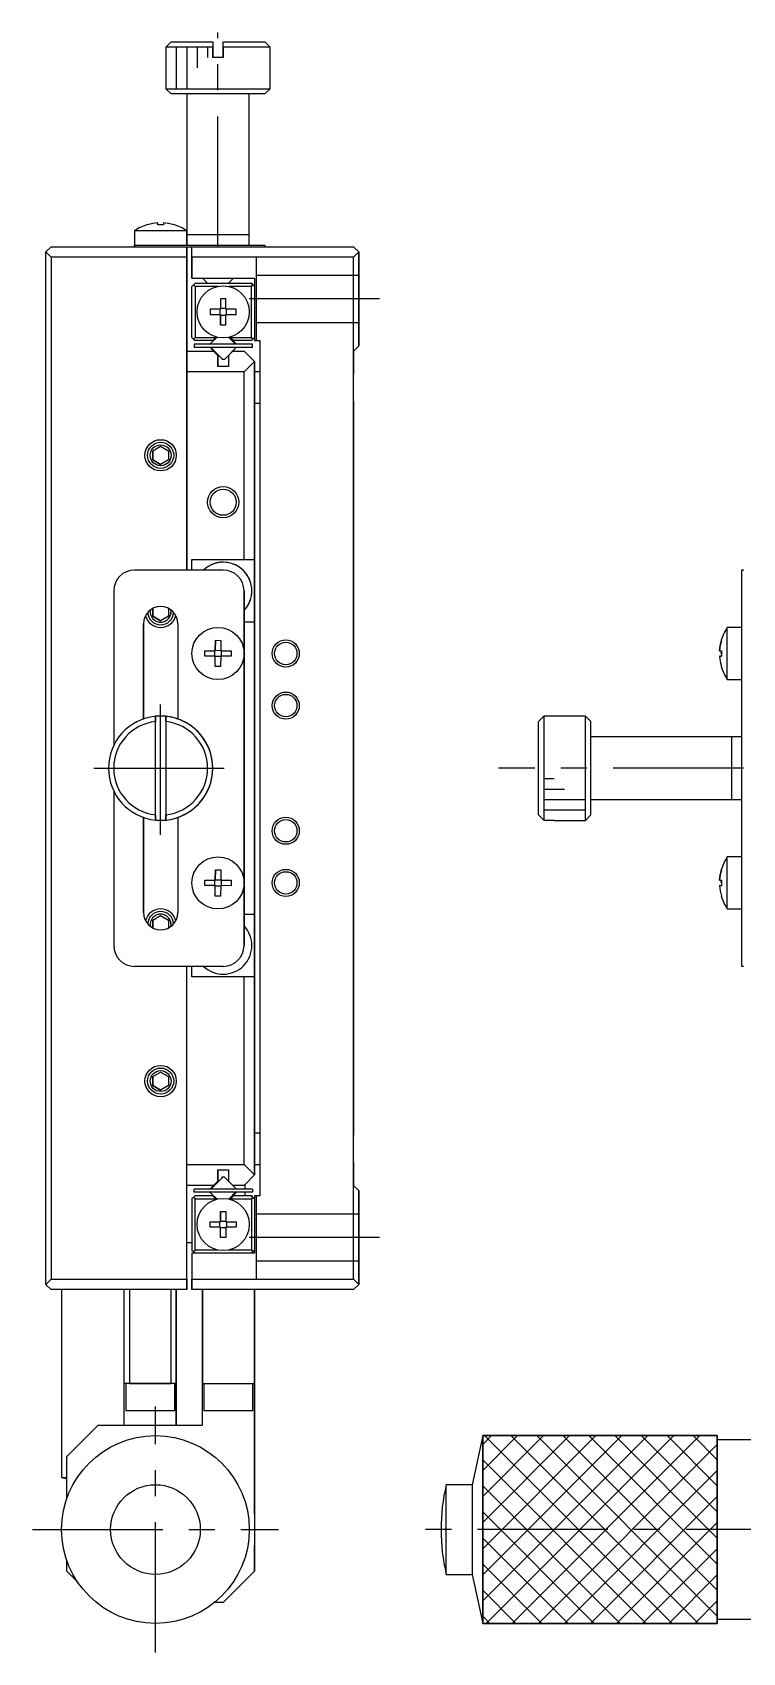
# Model space of a CAD drawing. Extents: x -109 to 395, y 1 to 311.
# Drawn here: x 194.6 to 262.7, y 86.7 to 242.1 of the extents above; entities that cross this region are included whole.
import ezdxf

# ---------------------------------------------------------------- set-up
doc = ezdxf.new("R2010")
doc.units = 0
doc.header["$LTSCALE"] = 10
doc.linetypes.add('CENTER', pattern=[2, 1.25, -0.25, 0.25, -0.25])
doc.linetypes.add('DASHED', pattern=[3.5, 2, -1.5])
doc.layers.get('0').update_dxf_attribs({"linetype": 'CONTINUOUS'})
doc.layers.add('CENTER', color=1, linetype='CENTER')

msp = doc.modelspace()

# ---------------------------------------------------------------- linework, layer by layer
at = {"color": 7, "linetype": 'CONTINUOUS'}
for p, q in [((207.853402, 241.150949), (207.353402, 240.650949)), ((207.853402, 241.150949), (211.853402, 241.150949)), ((211.853402, 241.150949), (211.853402, 240.650949)), ((211.853402, 241.150949), (211.853402, 239.650949)), ((211.853402, 241.150949), (211.853402, 239.650949)), ((212.853402, 240.650949), (212.853402, 241.150949)), ((212.853402, 241.150949), (216.853402, 241.150949)), ((212.853402, 239.650949), (212.853402, 241.150949)), ((212.853402, 239.650949), (212.853402, 241.150949)), ((217.353402, 240.650949), (216.853402, 241.150949)), ((211.853402, 240.650949), (207.353402, 240.650949)), ((207.353402, 240.650949), (207.353402, 236.650949)), ((211.853402, 239.650949), (211.853402, 240.650949)), ((212.853402, 239.650949), (211.853402, 239.650949)), ((217.353402, 240.650949), (212.853402, 240.650949)), ((212.853402, 240.650949), (212.853402, 239.650949)), ((217.353402, 236.650949), (217.353402, 240.650949)), ((207.353402, 236.650949), (212.353402, 236.650949)), ((207.353402, 236.650949), (207.853402, 236.150949)), ((207.353402, 236.650949), (217.353402, 236.650949)), ((207.353402, 236.650949), (217.353402, 236.650949)), ((212.353402, 236.150949), (207.853402, 236.150949)), ((216.853402, 236.150949), (207.853402, 236.150949)), ((216.853402, 236.150949), (207.853402, 236.150949)), ((209.353402, 236.150949), (209.353402, 223.042607)), ((209.353402, 236.150949), (209.353402, 221.650949)), ((209.353402, 236.150949), (209.353402, 221.650949)), ((212.353402, 236.650949), (217.353402, 236.650949)), ((216.853402, 236.150949), (212.353402, 236.150949)), ((215.353402, 222.650949), (215.353402, 236.150949)), ((215.353402, 221.650949), (215.353402, 236.150949)), ((215.353402, 221.650949), (215.353402, 236.150949)), ((216.853402, 236.150949), (217.353402, 236.650949)), ((206.593402, 223.61353), (206.593402, 223.785902)), ((207.113402, 223.785902), (207.113402, 223.61353)), ((204.353402, 223.042607), (206.853402, 223.042607)), ((204.353402, 223.042607), (204.353402, 221.650949)), ((204.353402, 223.042607), (204.353402, 221.500949)), ((204.353402, 223.042607), (209.353402, 223.042607)), ((204.353402, 223.042607), (209.353402, 223.042607)), ((204.353402, 223.042607), (204.353402, 221.500949)), ((205.594813, 223.61353), (205.591469, 223.620385)), ((207.113402, 223.61353), (206.593402, 223.61353)), ((206.853402, 223.042607), (209.353402, 223.042607)), ((208.115335, 223.620385), (208.111992, 223.61353)), ((208.115335, 223.620385), (208.111992, 223.61353)), ((208.115335, 223.620385), (208.111992, 223.61353)), ((208.115335, 223.620385), (208.111992, 223.61353)), ((209.353402, 221.650949), (209.353402, 223.042607)), ((209.353402, 223.042607), (209.353402, 222.650949)), ((212.353402, 222.650949), (209.353402, 222.650949)), ((212.353402, 222.650949), (209.353402, 222.650949)), ((209.353402, 222.650949), (209.353402, 221.650949)), ((215.353402, 222.650949), (209.353402, 222.650949)), ((215.353402, 222.650949), (209.353402, 222.650949)), ((215.353402, 222.650949), (212.353402, 222.650949)), ((215.353402, 222.650949), (212.353402, 222.650949)), ((215.353402, 221.650949), (215.353402, 222.650949)), ((196.353402, 221.500949), (195.853402, 221.000949)), ((195.853402, 122.000949), (195.853402, 221.000949)), ((195.853402, 221.000949), (196.353402, 220.500949)), ((196.353402, 221.500949), (209.353402, 221.500949)), ((196.353402, 221.500949), (225.353402, 221.500949)), ((196.353402, 221.500949), (225.353402, 221.500949)), ((204.353402, 221.500949), (204.353402, 221.650949)), ((204.353402, 221.650949), (206.353402, 221.650949)), ((204.353402, 221.650949), (216.853402, 221.650949)), ((204.353402, 221.650949), (216.853402, 221.650949)), ((206.353402, 221.650949), (214.853402, 221.650949)), ((209.353402, 221.500949), (209.853402, 221.500949)), ((209.353402, 190.500949), (209.353402, 221.500949)), ((209.353402, 221.500949), (209.353402, 220.500949)), ((209.353402, 221.500949), (209.353402, 190.500949)), ((209.353402, 221.500949), (209.353402, 190.500949)), ((209.853402, 220.500949), (209.853402, 221.500949)), ((209.853402, 221.500949), (225.353402, 221.500949)), ((209.853402, 218.500949), (209.853402, 221.500949)), ((209.853402, 218.500949), (209.853402, 221.500949)), ((214.853402, 221.650949), (216.853402, 221.650949)), ((216.853402, 221.650949), (216.853402, 221.500949)), ((216.853402, 221.500949), (216.853402, 221.650949)), ((216.853402, 221.500949), (216.853402, 221.650949)), ((216.853402, 221.500949), (216.853402, 221.650949)), ((225.853402, 221.000949), (225.353402, 221.500949)), ((225.353402, 221.500949), (225.853402, 221.000949)), ((225.353402, 221.500949), (225.853402, 221.000949)), ((225.353402, 221.500949), (225.853402, 221.000949)), ((225.353402, 220.500949), (225.853402, 221.000949)), ((225.853402, 221.000949), (225.853402, 212.000949)), ((225.853402, 212.000949), (225.853402, 221.000949)), ((225.853402, 221.000949), (225.853402, 212.000949)), ((225.853402, 221.000949), (225.853402, 212.000949)), ((196.353402, 220.500949), (196.353402, 122.500949)), ((209.353402, 220.500949), (196.353402, 220.500949)), ((209.353402, 190.500949), (209.353402, 220.500949)), ((209.853402, 220.500949), (209.853402, 218.500949)), ((225.353402, 220.500949), (209.853402, 220.500949)), ((225.353402, 211.500949), (225.353402, 220.500949)), ((225.353402, 122.500949), (225.353402, 220.500949)), ((225.353402, 122.500949), (225.353402, 220.500949)), ((209.853402, 218.500949), (215.853402, 218.500949)), ((209.853402, 217.700949), (210.153402, 218.000949)), ((209.853402, 217.700949), (210.153402, 218.000949)), ((209.853402, 217.700949), (210.003402, 217.850949)), ((209.853402, 212.800949), (209.853402, 217.700949)), ((210.153402, 218.000949), (210.003402, 217.850949)), ((210.003402, 217.850949), (210.153402, 217.700949)), ((210.153402, 218.000949), (215.553402, 218.000949)), ((210.153402, 217.700949), (210.153402, 212.800949)), ((212.355908, 217.700949), (210.153402, 217.700949)), ((210.853402, 218.500949), (211.103402, 218.250949)), ((210.853402, 218.500949), (211.353402, 218.000949)), ((210.853402, 218.500949), (211.353402, 218.000949)), ((211.103402, 218.250949), (211.353402, 218.000949)), ((215.553402, 217.700949), (213.350896, 217.700949)), ((213.353402, 218.000949), (213.853402, 218.500949)), ((213.353402, 218.000949), (213.853402, 218.500949)), ((213.353402, 218.000949), (213.603402, 218.250949)), ((213.603402, 218.250949), (213.853402, 218.500949)), ((215.703402, 217.850949), (215.553402, 218.000949)), ((215.553402, 218.000949), (215.703402, 217.850949)), ((215.853402, 217.700949), (215.553402, 218.000949)), ((215.853402, 217.700949), (215.553402, 218.000949)), ((215.553402, 217.700949), (215.703402, 217.850949)), ((215.553402, 212.800949), (215.553402, 217.700949)), ((215.703402, 217.850949), (215.853402, 217.700949)), ((215.853402, 217.700949), (215.703402, 217.850949)), ((215.853402, 218.500949), (215.853402, 212.501049)), ((225.853402, 218.750949), (225.853402, 214.250949)), ((225.853402, 218.750949), (225.853402, 214.250949)), ((213.113402, 216.499183), (212.593402, 216.499183)), ((212.593402, 216.499183), (212.593402, 215.510949)), ((212.593402, 216.499183), (212.593402, 215.576711)), ((212.593402, 216.499183), (212.593402, 215.510949)), ((212.593402, 216.499183), (212.593402, 215.510949)), ((213.113402, 215.510949), (213.113402, 216.499183)), ((212.593402, 215.510949), (211.605169, 215.510949)), ((211.605169, 215.510949), (211.605169, 214.990949)), ((211.605169, 214.990949), (212.593402, 214.990949)), ((212.52764, 215.510949), (212.52764, 214.990949)), ((212.593402, 215.576711), (212.593402, 215.510949)), ((213.113402, 215.576711), (212.593402, 215.576711)), ((212.593402, 214.990949), (212.593402, 214.002716)), ((212.593402, 214.990949), (212.593402, 214.925188)), ((212.593402, 214.002716), (212.593402, 214.990949)), ((212.593402, 214.002716), (212.593402, 214.990949)), ((212.593402, 214.002716), (212.593402, 214.925188)), ((212.593402, 214.925188), (213.113402, 214.925188)), ((214.101635, 215.510949), (213.113402, 215.510949)), ((213.113402, 214.002716), (213.113402, 214.990949)), ((213.113402, 214.990949), (214.101635, 214.990949)), ((213.179164, 214.990949), (213.179164, 215.510949)), ((214.101635, 214.990949), (214.101635, 215.510949)), ((212.190335, 212.840484), (211.8508, 212.500949)), ((212.190335, 212.840484), (211.8508, 212.500949)), ((212.1508, 212.800949), (212.190335, 212.840484)), ((212.190335, 212.840484), (212.1508, 212.800949)), ((212.593402, 214.002716), (213.113402, 214.002716)), ((213.516469, 212.840484), (213.556004, 212.800949)), ((213.516469, 212.840484), (213.856004, 212.500949)), ((213.516469, 212.840484), (213.856004, 212.500949)), ((209.353402, 211.500949), (211.939188, 211.500949)), ((210.003402, 212.650949), (209.853402, 212.800949)), ((210.153402, 212.500949), (209.853402, 212.800949)), ((210.153402, 212.500949), (209.853402, 212.800949)), ((210.153402, 212.800949), (210.003402, 212.650949)), ((210.003402, 212.650949), (210.153402, 212.500949)), ((215.653402, 212.150949), (210.053402, 212.150949)), ((210.053402, 212.150949), (210.053402, 211.850949)), ((215.653402, 211.850949), (210.053402, 211.850949)), ((210.153402, 212.800949), (212.1508, 212.800949)), ((211.8508, 212.500949), (210.153402, 212.500949)), ((212.26051, 212.822271), (211.615965, 212.177726)), ((211.615965, 211.824173), (211.939188, 211.500949)), ((211.615965, 211.824173), (212.353402, 211.086736)), ((211.615965, 211.824173), (212.353402, 211.086736)), ((212.181651, 211.329198), (211.659899, 211.850949)), ((212.747336, 210.763513), (211.659899, 211.850949)), ((212.747336, 210.763513), (211.659899, 211.850949)), ((212.1508, 212.800949), (211.8508, 212.500949)), ((211.8508, 212.500949), (212.1508, 212.800949)), ((212.353402, 211.086736), (211.939188, 211.500949)), ((211.939188, 211.500949), (212.353402, 211.086736)), ((212.747336, 210.763513), (212.181651, 211.329198)), ((213.030179, 210.763513), (214.090839, 211.824173)), ((213.030179, 210.763513), (214.090839, 211.824173)), ((213.767616, 211.500949), (213.353402, 211.086736)), ((213.388884, 212.808971), (214.046905, 212.150949)), ((214.090839, 212.177726), (213.446294, 212.822271)), ((213.556004, 212.800949), (213.856004, 212.500949)), ((213.556004, 212.800949), (215.553402, 212.800949)), ((213.767616, 211.500949), (214.090839, 211.824173)), ((213.767616, 211.500949), (214.853402, 211.500949)), ((215.553402, 212.500949), (213.856004, 212.500949)), ((214.853402, 211.500949), (215.853402, 210.500949)), ((215.853402, 210.500949), (214.853402, 211.500949)), ((215.853402, 210.500949), (214.853402, 211.500949)), ((215.853402, 210.500949), (214.853402, 211.500949)), ((215.703402, 212.650949), (215.553402, 212.800949)), ((215.853402, 212.800949), (215.553402, 212.500949)), ((215.853402, 212.800949), (215.553402, 212.500949)), ((215.553402, 212.500949), (215.703402, 212.650949)), ((215.703402, 212.650949), (215.553402, 212.500949)), ((215.653402, 211.850949), (215.653402, 212.150949)), ((215.853402, 212.800949), (215.703402, 212.650949)), ((215.703402, 212.650949), (215.853402, 212.800949)), ((215.853402, 212.501049), (216.353402, 212.501049)), ((216.353402, 212.501049), (216.353402, 130.501049)), ((225.853402, 212.000949), (225.353402, 211.500949)), ((225.853402, 212.000949), (225.353402, 211.500949)), ((225.853402, 212.000949), (225.353402, 211.500949)), ((225.853402, 212.000949), (225.353402, 211.500949)), ((225.353402, 131.500949), (225.353402, 211.500949)), ((225.353402, 211.500949), (225.353402, 209.300944)), ((212.353402, 210.000949), (212.353402, 211.086736)), ((212.353402, 211.086736), (212.353402, 210.000949)), ((212.353402, 211.086736), (212.353402, 210.000949)), ((212.353402, 211.086736), (212.353402, 210.000949)), ((213.353402, 210.000949), (212.353402, 210.000949)), ((213.030179, 210.763513), (213.353402, 211.086736)), ((213.353402, 211.086736), (213.353402, 210.000949)), ((215.853402, 210.500949), (214.853402, 209.500949)), ((215.853402, 210.500949), (215.853402, 191.500949)), ((215.853402, 209.500949), (215.853402, 210.500949)), ((215.853402, 132.500949), (215.853402, 210.500949)), ((215.853402, 132.500949), (215.853402, 210.500949)), ((225.353402, 210.500949), (225.353402, 209.300944)), ((225.353402, 210.500949), (225.353402, 209.300944)), ((214.853402, 209.500949), (209.353402, 209.500949)), ((214.853402, 191.500949), (214.853402, 209.500949)), ((216.353402, 209.500949), (215.853402, 209.500949)), ((225.353402, 206.700954), (225.353402, 205.500949)), ((225.353402, 206.700954), (225.353402, 205.500949)), ((225.353402, 206.700954), (225.353402, 136.300944)), ((215.853402, 191.500949), (215.853402, 206.500949)), ((215.853402, 206.500949), (216.353402, 206.500949)), ((215.853402, 191.500949), (215.853402, 205.000949)), ((215.853402, 191.500949), (215.853402, 205.000949)), ((225.353402, 204.000949), (225.353402, 179.000949)), ((225.353402, 204.000949), (225.353402, 179.000949)), ((206.103402, 201.933962), (206.853402, 202.366975)), ((206.853402, 202.366975), (207.603402, 201.933962)), ((206.103402, 201.067937), (206.103402, 201.933962)), ((206.103402, 201.933962), (206.103402, 201.067937)), ((206.103402, 201.933962), (206.103402, 201.067937)), ((206.103402, 201.933962), (206.103402, 201.067937)), ((206.853402, 200.634924), (206.103402, 201.067937)), ((206.103402, 201.067937), (206.853402, 200.634924)), ((206.103402, 201.067937), (206.853402, 200.634924)), ((206.103402, 201.067937), (206.853402, 200.634924)), ((207.603402, 201.067937), (206.853402, 200.634924)), ((207.603402, 201.933962), (207.603402, 201.067937)), ((209.853402, 191.500949), (215.853402, 191.500949)), ((209.853402, 190.500949), (209.853402, 191.500949)), ((215.853402, 191.500949), (215.853402, 185.500949)), ((215.853402, 185.500949), (215.853402, 191.500949)), ((212.853402, 190.500949), (204.353402, 190.500949)), ((262.594938, 190.500949), (262.744938, 190.500949)), ((262.594938, 188.500949), (262.594938, 190.500949)), ((262.744938, 190.500949), (262.594938, 190.500949)), ((262.744938, 190.500949), (262.594938, 190.500949)), ((262.594938, 152.500949), (262.594938, 190.500949)), ((262.594938, 152.500949), (262.594938, 190.500949)), ((262.744938, 190.500949), (262.594938, 190.500949)), ((202.353402, 188.500949), (202.353402, 173.680399)), ((214.853402, 182.500949), (214.853402, 188.500949)), ((214.853402, 188.500949), (214.853402, 185.500949)), ((214.853402, 188.500949), (214.853402, 154.500949)), ((214.853402, 188.500949), (214.853402, 154.500949)), ((262.594938, 182.500949), (262.594938, 188.500949)), ((206.103402, 186.067937), (206.103402, 186.820643)), ((206.103402, 186.820643), (206.103402, 186.067937)), ((206.103402, 186.820643), (206.103402, 186.067937)), ((206.103402, 186.820643), (206.103402, 186.067937)), ((207.603402, 186.820643), (207.603402, 186.067937)), ((205.203402, 176.220854), (205.203402, 185.350949)), ((205.203402, 185.350949), (205.203402, 176.220854)), ((205.203402, 185.350949), (205.203402, 176.220854)), ((205.203402, 185.350949), (205.203402, 176.220854)), ((206.853402, 185.634924), (206.103402, 186.067937)), ((206.103402, 186.067937), (206.853402, 185.634924)), ((206.103402, 186.067937), (206.853402, 185.634924)), ((206.103402, 186.067937), (206.853402, 185.634924)), ((207.603402, 186.067937), (206.853402, 185.634924)), ((208.503402, 185.350949), (208.503402, 176.220854)), ((214.853402, 185.500949), (214.853402, 182.500949)), ((215.853402, 185.500949), (214.853402, 185.500949)), ((215.853402, 185.500949), (215.853402, 157.500949)), ((215.853402, 157.500949), (215.853402, 185.500949)), ((261.203281, 182.483885), (261.203281, 185.000949)), ((262.594938, 185.000949), (261.203281, 185.000949)), ((261.203281, 180.000949), (261.203281, 185.000949)), ((261.203281, 180.000949), (261.203281, 185.000949)), ((212.095183, 182.762718), (212.101999, 183.761284)), ((212.095183, 182.762718), (212.101999, 183.761284)), ((212.095183, 182.762718), (212.101999, 183.761284)), ((212.101999, 183.761284), (212.095465, 182.804092)), ((212.101999, 183.761284), (212.621987, 183.757735)), ((212.621987, 183.757735), (212.615171, 182.759169)), ((260.517925, 183.266877), (260.632358, 183.761284)), ((260.632358, 183.757735), (260.517925, 183.263327)), ((260.62551, 183.762908), (260.632358, 183.757735)), ((211.093067, 182.249546), (211.096617, 182.769534)), ((212.091633, 182.24273), (211.093067, 182.249546)), ((211.096617, 182.769534), (212.095183, 182.762718)), ((212.050259, 182.243013), (212.053809, 182.763)), ((212.084817, 181.244164), (212.091633, 182.24273)), ((212.084817, 181.244164), (212.091633, 182.24273)), ((212.084817, 181.244164), (212.091633, 182.24273)), ((212.084817, 181.244164), (212.091351, 182.201356)), ((212.091351, 182.201356), (212.091633, 182.24273)), ((212.611339, 182.197807), (212.091351, 182.201356)), ((212.095183, 182.762718), (212.095465, 182.804092)), ((212.095465, 182.804092), (212.615453, 182.800543)), ((212.611621, 182.239181), (212.604805, 181.240615)), ((213.610188, 182.232365), (212.611621, 182.239181)), ((212.615171, 182.759169), (213.613737, 182.752352)), ((212.656545, 182.758886), (212.652995, 182.238898)), ((213.613737, 182.752352), (213.610188, 182.232365)), ((214.853402, 160.500949), (214.853402, 182.500949)), ((214.853402, 182.500949), (214.853402, 160.500949)), ((260.459986, 182.762718), (260.517925, 183.266877)), ((260.517925, 183.263327), (260.459986, 182.759169)), ((260.459986, 182.762718), (260.460193, 182.762718)), ((260.459986, 182.759169), (260.517925, 182.755727)), ((260.459986, 182.24273), (260.517925, 182.246171)), ((260.459986, 182.24273), (260.631821, 182.24273)), ((260.459986, 182.239181), (260.632003, 182.239181)), ((260.517925, 182.235739), (260.459986, 182.239181)), ((260.459986, 182.239181), (260.517925, 181.735022)), ((260.517925, 182.755727), (260.632358, 182.752352)), ((260.517925, 182.246171), (260.632358, 182.249546)), ((260.632358, 182.232365), (260.517925, 182.235739)), ((260.62551, 182.500949), (260.632358, 182.769534)), ((260.632358, 182.752352), (260.632358, 182.232365)), ((261.203281, 180.000949), (261.203281, 182.483885)), ((262.594938, 160.500949), (262.594938, 182.500949)), ((212.604805, 181.240615), (212.084817, 181.244164)), ((260.517925, 181.735022), (260.632358, 181.240615)), ((260.62551, 181.238991), (260.632358, 181.244164)), ((260.632358, 181.240615), (260.62551, 181.238991)), ((225.353402, 179.000949), (225.353402, 164.000949)), ((225.353402, 164.000949), (225.353402, 179.000949)), ((261.203281, 180.000949), (262.594938, 180.000949)), ((206.353402, 176.475887), (206.353402, 175.973085)), ((206.353402, 166.526012), (206.353402, 176.475887)), ((206.353402, 166.526012), (206.353402, 176.475887)), ((206.353402, 166.526012), (206.353402, 176.475887)), ((206.353402, 167.028813), (206.353402, 175.973085)), ((207.353402, 175.973085), (207.353402, 176.475887)), ((207.353402, 176.475887), (207.353402, 166.526012)), ((207.353402, 176.475887), (207.353402, 166.526012)), ((207.353402, 175.973085), (207.353402, 167.028813)), ((243.094938, 175.973085), (243.594938, 176.475887)), ((243.094938, 167.028813), (243.094938, 175.973085)), ((243.594938, 176.475887), (243.594938, 166.526012)), ((244.594938, 176.475887), (243.594938, 176.475887)), ((244.594938, 176.500949), (244.594938, 176.475887)), ((247.594938, 176.500949), (244.594938, 176.500949)), ((247.594938, 166.500949), (247.594938, 176.500949)), ((248.094938, 176.000949), (247.594938, 176.500949)), ((248.094938, 176.000949), (248.094938, 174.500949)), ((248.094938, 176.000949), (248.094938, 167.000949)), ((248.094938, 176.000949), (248.094938, 167.000949)), ((248.094938, 176.000949), (248.094938, 167.000949)), ((248.094938, 174.500949), (248.094938, 168.500949)), ((248.094938, 174.500949), (248.094938, 168.500949)), ((261.594938, 174.500949), (248.094938, 174.500949)), ((262.594938, 174.500949), (248.094938, 174.500949)), ((262.594938, 174.500949), (248.094938, 174.500949)), ((261.594938, 174.500949), (261.594938, 171.500949)), ((261.594938, 174.500949), (261.594938, 171.500949)), ((262.594938, 174.500949), (261.594938, 174.500949)), ((261.594938, 174.500949), (261.594938, 168.500949)), ((261.594938, 174.500949), (261.594938, 168.500949)), ((261.594938, 171.500949), (261.594938, 168.500949)), ((261.594938, 171.500949), (261.594938, 168.500949)), ((202.353402, 169.3215), (202.353402, 154.500949)), ((248.094938, 168.500949), (248.094938, 167.000949)), ((248.094938, 168.500949), (261.594938, 168.500949)), ((248.094938, 168.500949), (262.594938, 168.500949)), ((248.094938, 168.500949), (262.594938, 168.500949)), ((261.594938, 168.500949), (262.594938, 168.500949)), ((205.203402, 157.650949), (205.203402, 166.781045)), ((205.203402, 166.781045), (205.203402, 157.650949)), ((205.203402, 166.781045), (205.203402, 157.650949)), ((205.203402, 166.781045), (205.203402, 157.650949)), ((206.353402, 167.028813), (206.353402, 166.526012)), ((207.353402, 166.526012), (207.353402, 167.028813)), ((208.503402, 166.781045), (208.503402, 157.650949)), ((243.594938, 166.526012), (243.094938, 167.028813)), ((243.594938, 166.526012), (244.594938, 166.526012)), ((244.594938, 166.526012), (244.594938, 166.500949)), ((244.594938, 166.500949), (247.594938, 166.500949)), ((247.594938, 166.500949), (248.094938, 167.000949)), ((225.353402, 164.000949), (225.353402, 139.000949)), ((225.353402, 164.000949), (225.353402, 139.000949)), ((212.095183, 160.762718), (212.101999, 161.761284)), ((212.095183, 160.762718), (212.101999, 161.761284)), ((212.095183, 160.762718), (212.101999, 161.761284)), ((212.101999, 161.761284), (212.095465, 160.804092)), ((212.101999, 161.761284), (212.621987, 161.757735)), ((212.621987, 161.757735), (212.615171, 160.759169)), ((260.517925, 161.266877), (260.632358, 161.761284)), ((260.632358, 161.757735), (260.517925, 161.263327)), ((260.62551, 161.762908), (260.632358, 161.757735)), ((261.203281, 160.483885), (261.203281, 163.000949)), ((262.594938, 163.000949), (261.203281, 163.000949)), ((261.203281, 158.000949), (261.203281, 163.000949)), ((261.203281, 158.000949), (261.203281, 163.000949)), ((211.093067, 160.249546), (211.096617, 160.769534)), ((212.091633, 160.24273), (211.093067, 160.249546)), ((211.096617, 160.769534), (212.095183, 160.762718)), ((212.050259, 160.243013), (212.053809, 160.763)), ((212.084817, 159.244164), (212.091633, 160.24273)), ((212.084817, 159.244164), (212.091633, 160.24273)), ((212.084817, 159.244164), (212.091633, 160.24273)), ((212.084817, 159.244164), (212.091351, 160.201356)), ((212.091351, 160.201356), (212.091633, 160.24273)), ((212.611339, 160.197807), (212.091351, 160.201356)), ((212.095183, 160.762718), (212.095465, 160.804092)), ((212.095465, 160.804092), (212.615453, 160.800543)), ((212.611621, 160.239181), (212.604805, 159.240615)), ((213.610188, 160.232365), (212.611621, 160.239181)), ((212.615171, 160.759169), (213.613737, 160.752352)), ((212.656545, 160.758886), (212.652995, 160.238898)), ((213.613737, 160.752352), (213.610188, 160.232365)), ((214.853402, 154.500949), (214.853402, 160.500949)), ((214.853402, 160.500949), (214.853402, 157.500949)), ((260.459986, 160.762718), (260.517925, 161.266877)), ((260.517925, 161.263327), (260.459986, 160.759169)), ((260.459986, 160.762718), (260.460193, 160.762718)), ((260.459986, 160.759169), (260.517925, 160.755727)), ((260.459986, 160.24273), (260.517925, 160.246171)), ((260.459986, 160.24273), (260.631821, 160.24273)), ((260.459986, 160.239181), (260.632003, 160.239181)), ((260.517925, 160.235739), (260.459986, 160.239181)), ((260.459986, 160.239181), (260.517925, 159.735022)), ((260.517925, 160.755727), (260.632358, 160.752352)), ((260.517925, 160.246171), (260.632358, 160.249546)), ((260.632358, 160.232365), (260.517925, 160.235739)), ((260.62551, 160.50095), (260.632358, 160.769534)), ((260.632358, 160.752352), (260.632358, 160.232365)), ((261.203281, 158.000949), (261.203281, 160.483885)), ((262.594938, 154.500949), (262.594938, 160.500949)), ((212.604805, 159.240615), (212.084817, 159.244164)), ((260.517925, 159.735022), (260.632358, 159.240615)), ((260.62551, 159.238991), (260.632358, 159.244164)), ((260.632358, 159.240615), (260.62551, 159.238991)), ((206.103402, 156.933962), (206.853402, 157.366975)), ((206.103402, 156.181256), (206.103402, 156.933962)), ((206.103402, 156.933962), (206.103402, 156.181256)), ((206.103402, 156.933962), (206.103402, 156.181256)), ((206.103402, 156.933962), (206.103402, 156.181256)), ((206.853402, 157.366975), (207.603402, 156.933962)), ((207.603402, 156.933962), (207.603402, 156.181256)), ((214.853402, 157.500949), (214.853402, 154.500949)), ((214.853402, 157.500949), (215.853402, 157.500949)), ((215.853402, 151.500949), (215.853402, 157.500949)), ((215.853402, 157.500949), (215.853402, 151.500949)), ((261.203281, 158.000949), (262.594938, 158.000949)), ((262.594938, 152.500949), (262.594938, 154.500949)), ((212.853402, 152.500949), (204.353402, 152.500949)), ((209.353402, 121.500949), (209.353402, 152.500949)), ((209.353402, 122.500949), (209.353402, 152.500949)), ((209.353402, 121.500949), (209.353402, 152.500949)), ((209.353402, 121.500949), (209.353402, 152.500949)), ((209.853402, 151.500949), (209.853402, 152.500949)), ((262.744938, 152.500949), (262.594938, 152.500949)), ((215.853402, 151.500949), (209.853402, 151.500949)), ((214.853402, 133.500949), (214.853402, 151.500949)), ((215.853402, 151.500949), (215.853402, 132.500949)), ((215.853402, 136.500949), (215.853402, 151.500949)), ((215.853402, 138.000949), (215.853402, 151.500949)), ((215.853402, 138.000949), (215.853402, 151.500949)), ((206.103402, 141.933962), (206.853402, 142.366975)), ((206.103402, 141.067937), (206.103402, 141.933962)), ((206.103402, 141.933962), (206.103402, 141.067937)), ((206.103402, 141.933962), (206.103402, 141.067937)), ((206.103402, 141.933962), (206.103402, 141.067937)), ((206.853402, 142.366975), (207.603402, 141.933962)), ((207.603402, 141.933962), (207.603402, 141.067937)), ((206.853402, 140.634924), (206.103402, 141.067937)), ((206.103402, 141.067937), (206.853402, 140.634924)), ((206.103402, 141.067937), (206.853402, 140.634924)), ((206.103402, 141.067937), (206.853402, 140.634924)), ((207.603402, 141.067937), (206.853402, 140.634924)), ((225.353402, 137.500949), (225.353402, 136.300944)), ((225.353402, 137.500949), (225.353402, 136.300944)), ((216.353402, 136.500949), (215.853402, 136.500949)), ((225.353402, 133.700954), (225.353402, 132.500949)), ((225.353402, 133.700954), (225.353402, 132.500949)), ((225.353402, 133.700954), (225.353402, 131.500949)), ((209.353402, 133.500949), (214.853402, 133.500949)), ((212.747336, 132.238386), (211.659899, 131.150949)), ((212.747336, 132.238386), (211.659899, 131.150949)), ((212.747336, 132.238386), (212.181651, 131.672701)), ((212.353402, 133.000949), (213.353402, 133.000949)), ((212.353402, 131.915163), (212.353402, 133.000949)), ((212.353402, 133.000949), (212.353402, 131.915163)), ((212.353402, 133.000949), (212.353402, 131.915163)), ((212.353402, 133.000949), (212.353402, 131.915163)), ((213.353402, 131.915163), (213.030179, 132.238386)), ((214.090839, 131.177726), (213.030179, 132.238386)), ((214.090839, 131.177726), (213.030179, 132.238386)), ((213.353402, 133.000949), (213.353402, 131.915163)), ((214.853402, 133.500949), (215.853402, 132.500949)), ((215.853402, 132.500949), (214.853402, 131.500949)), ((214.853402, 131.500949), (215.853402, 132.500949)), ((214.853402, 131.500949), (215.853402, 132.500949)), ((214.853402, 131.500949), (215.853402, 132.500949)), ((215.853402, 132.500949), (215.853402, 133.500949)), ((215.853402, 133.500949), (216.353402, 133.500949)), ((211.939188, 131.500949), (209.353402, 131.500949)), ((210.153402, 130.500949), (209.853402, 130.200949)), ((210.153402, 130.500949), (209.853402, 130.200949)), ((210.003402, 130.350949), (210.153402, 130.500949)), ((210.053402, 130.850949), (210.053402, 131.150949)), ((215.653402, 131.150949), (210.053402, 131.150949)), ((215.653402, 130.850949), (210.053402, 130.850949)), ((211.8508, 130.500949), (210.153402, 130.500949)), ((212.353402, 131.915163), (211.615965, 131.177726)), ((212.353402, 131.915163), (211.615965, 131.177726)), ((211.939188, 131.500949), (211.615965, 131.177726)), ((211.615965, 130.824173), (212.26051, 130.179628)), ((212.181651, 131.672701), (211.659899, 131.150949)), ((211.8508, 130.500949), (212.1508, 130.200949)), ((212.1508, 130.200949), (211.8508, 130.500949)), ((212.190335, 130.161415), (211.8508, 130.500949)), ((212.190335, 130.161415), (211.8508, 130.500949)), ((211.939188, 131.500949), (212.353402, 131.915163)), ((212.353402, 131.915163), (211.939188, 131.500949)), ((213.353402, 131.915163), (213.767616, 131.500949)), ((213.388884, 130.192928), (214.046905, 130.850949)), ((213.446294, 130.179628), (214.090839, 130.824173)), ((213.516469, 130.161415), (213.856004, 130.500949)), ((213.516469, 130.161415), (213.856004, 130.500949)), ((213.556004, 130.200949), (213.856004, 130.500949)), ((214.853402, 131.500949), (213.767616, 131.500949)), ((214.090839, 131.177726), (213.767616, 131.500949)), ((215.553402, 130.500949), (213.856004, 130.500949)), ((214.953402, 131.150949), (214.953402, 131.600949)), ((214.953402, 130.500949), (214.953402, 130.850949)), ((215.553402, 130.500949), (215.703402, 130.350949)), ((215.703402, 130.350949), (215.553402, 130.500949)), ((215.853402, 130.200949), (215.553402, 130.500949)), ((215.853402, 130.200949), (215.553402, 130.500949)), ((215.653402, 131.150949), (215.653402, 130.850949)), ((215.853402, 130.501049), (215.853402, 125.000949)), ((216.353402, 130.501049), (215.853402, 130.501049)), ((225.353402, 122.500949), (225.353402, 131.500949)), ((225.353402, 131.500949), (225.853402, 131.000949)), ((225.853402, 131.000949), (225.353402, 131.500949)), ((225.853402, 131.000949), (225.353402, 131.500949)), ((225.853402, 131.000949), (225.353402, 131.500949)), ((225.853402, 131.000949), (225.853402, 122.000949)), ((225.853402, 122.000949), (225.853402, 131.000949)), ((225.853402, 131.000949), (225.853402, 122.000949)), ((225.853402, 131.000949), (225.853402, 122.000949)), ((210.003402, 130.350949), (209.853402, 130.200949)), ((209.853402, 130.200949), (209.853402, 125.300949)), ((210.153402, 130.200949), (210.003402, 130.350949)), ((210.153402, 125.300949), (210.153402, 130.200949)), ((210.153402, 130.200949), (212.1508, 130.200949)), ((212.1508, 130.200949), (212.190335, 130.161415)), ((212.190335, 130.161415), (212.1508, 130.200949)), ((212.593402, 128.999183), (213.113402, 128.999183)), ((212.593402, 128.010949), (212.593402, 128.999183)), ((212.593402, 128.999183), (212.593402, 128.076711)), ((212.593402, 128.010949), (212.593402, 128.999183)), ((212.593402, 128.010949), (212.593402, 128.999183)), ((213.113402, 128.999183), (213.113402, 128.010949)), ((213.516469, 130.161415), (213.556004, 130.200949)), ((213.556004, 130.200949), (215.553402, 130.200949)), ((215.703402, 130.350949), (215.553402, 130.200949)), ((215.553402, 130.200949), (215.553402, 125.300949)), ((215.853402, 130.200949), (215.703402, 130.350949)), ((215.703402, 130.350949), (215.853402, 130.200949)), ((211.605169, 128.010949), (212.593402, 128.010949)), ((211.605169, 127.490949), (211.605169, 128.010949)), ((212.593402, 127.490949), (211.605169, 127.490949)), ((212.52764, 127.490949), (212.52764, 128.010949)), ((212.593402, 128.010949), (212.593402, 128.076711)), ((212.593402, 128.076711), (213.113402, 128.076711)), ((212.593402, 126.502716), (212.593402, 127.490949)), ((212.593402, 127.425188), (212.593402, 127.490949)), ((212.593402, 126.502716), (212.593402, 127.490949)), ((212.593402, 126.502716), (212.593402, 127.490949)), ((212.593402, 126.502716), (212.593402, 127.425188)), ((213.113402, 127.425188), (212.593402, 127.425188)), ((213.113402, 128.010949), (214.101635, 128.010949)), ((213.113402, 127.490949), (213.113402, 126.502716)), ((214.101635, 127.490949), (213.113402, 127.490949)), ((213.179164, 128.010949), (213.179164, 127.490949)), ((214.101635, 128.010949), (214.101635, 127.490949)), ((225.853402, 128.750949), (225.853402, 124.250949)), ((225.853402, 128.750949), (225.853402, 124.250949)), ((209.854507, 126.000949), (209.353402, 126.000949)), ((213.113402, 126.502716), (212.593402, 126.502716)), ((209.853402, 125.300949), (210.003402, 125.150949)), ((209.853402, 125.300949), (210.153402, 125.000949)), ((209.853402, 125.300949), (210.153402, 125.000949)), ((209.853402, 125.000949), (209.853402, 122.500949)), ((215.853402, 125.000949), (209.853402, 125.000949)), ((209.853402, 125.000949), (209.853402, 121.500949)), ((209.853402, 125.000949), (209.853402, 121.500949)), ((210.003402, 125.150949), (210.153402, 125.300949)), ((210.153402, 125.000949), (210.003402, 125.150949)), ((212.355908, 125.300949), (210.153402, 125.300949)), ((215.553402, 125.300949), (213.350896, 125.300949)), ((215.553402, 125.300949), (215.703402, 125.150949)), ((215.553402, 125.000949), (215.853402, 125.300949)), ((215.553402, 125.000949), (215.853402, 125.300949)), ((215.703402, 125.150949), (215.553402, 125.000949)), ((215.553402, 125.000949), (215.703402, 125.150949)), ((215.703402, 125.150949), (215.853402, 125.300949)), ((215.853402, 125.300949), (215.703402, 125.150949)), ((196.353402, 122.500949), (195.853402, 122.000949)), ((195.853402, 122.000949), (196.353402, 121.500949)), ((196.353402, 122.500949), (209.353402, 122.500949)), ((209.353402, 121.500949), (196.353402, 121.500949)), ((197.353402, 121.500949), (197.353402, 103.500949)), ((203.353402, 112.500949), (203.353402, 121.500949)), ((203.353402, 108.500949), (203.353402, 121.500949)), ((203.353402, 108.500949), (203.353402, 121.500949)), ((203.853402, 121.500949), (203.853402, 112.500949)), ((207.853402, 112.500949), (207.853402, 121.500949)), ((208.353402, 121.500949), (208.353402, 112.500949)), ((208.353402, 112.500949), (208.353402, 121.500949)), ((208.353402, 121.500949), (208.353402, 108.500949)), ((208.353402, 121.500949), (208.353402, 108.500949)), ((209.353402, 122.500949), (209.353402, 121.500949)), ((209.853402, 121.500949), (209.853402, 122.500949)), ((209.853402, 122.500949), (225.353402, 122.500949)), ((225.353402, 121.500949), (209.853402, 121.500949)), ((210.853402, 121.500949), (210.853402, 112.500949)), ((210.853402, 108.500949), (210.853402, 121.500949)), ((210.853402, 108.500949), (210.853402, 121.500949)), ((215.853402, 112.500949), (215.853402, 121.500949)), ((215.853402, 121.500949), (215.853402, 112.500949)), ((215.853402, 121.500949), (215.853402, 94.500949)), ((215.853402, 121.500949), (215.853402, 94.500949)), ((225.853402, 122.000949), (225.353402, 122.500949)), ((225.353402, 121.500949), (225.853402, 122.000949)), ((225.853402, 122.000949), (225.353402, 121.500949)), ((225.853402, 122.000949), (225.353402, 121.500949)), ((225.853402, 122.000949), (225.353402, 121.500949)), ((203.853402, 112.500949), (203.353402, 112.500949)), ((203.353402, 108.500949), (203.353402, 112.500949)), ((208.353402, 112.500949), (203.353402, 112.500949)), ((208.353402, 112.500949), (203.353402, 112.500949)), ((203.503402, 112.500949), (203.503402, 109.900949)), ((203.853402, 112.500949), (207.853402, 112.500949)), ((208.353402, 112.500949), (207.853402, 112.500949)), ((208.203402, 109.900949), (208.203402, 112.500949)), ((208.353402, 108.500949), (208.353402, 112.500949)), ((208.353402, 112.500949), (208.353402, 108.500949)), ((210.853402, 112.500949), (215.853402, 112.500949)), ((210.853402, 108.500949), (210.853402, 112.500949)), ((211.003402, 112.500949), (211.003402, 109.900949)), ((215.703402, 109.900949), (215.703402, 112.500949)), ((215.853402, 100.000944), (215.853402, 112.500949)), ((215.853402, 112.500949), (215.853402, 94.500949)), ((203.503402, 109.900949), (205.853402, 109.900949)), ((203.503402, 109.900949), (208.203402, 109.900949)), ((203.503402, 109.900949), (208.203402, 109.900949)), ((205.853402, 109.900949), (208.203402, 109.900949)), ((211.003402, 109.900949), (213.353402, 109.900949)), ((211.003402, 109.900949), (215.703402, 109.900949)), ((211.003402, 109.900949), (215.703402, 109.900949)), ((213.353402, 109.900949), (215.703402, 109.900949)), ((200.853402, 108.500949), (197.853402, 105.500949)), ((200.853402, 108.500949), (210.853402, 108.500949)), ((237.744938, 107.500949), (236.744938, 102.800949)), ((237.744938, 107.500949), (237.744938, 102.20325)), ((260.244938, 107.500949), (237.744938, 107.500949)), ((237.744938, 107.500949), (237.744938, 89.500949)), ((237.744938, 107.500949), (237.744938, 89.500949)), ((260.244938, 107.100949), (260.244938, 107.500949)), ((260.244938, 89.500949), (260.244938, 107.500949)), ((260.244938, 107.500949), (260.244938, 89.500949)), ((260.244938, 107.500949), (260.244938, 89.500949)), ((260.244938, 106.704179), (260.244938, 107.100949)), ((260.244938, 107.100949), (260.244938, 89.900949)), ((276.244938, 107.100949), (260.244938, 107.100949)), ((197.853402, 101.458989), (197.853402, 105.500949)), ((197.353402, 103.500949), (197.853402, 103.500949)), ((197.353402, 103.500949), (197.853402, 103.394566)), ((234.244938, 94.200949), (234.244938, 102.800949)), ((236.744938, 102.800949), (234.244938, 102.800949)), ((236.744938, 102.800949), (236.744938, 100.269826)), ((236.744938, 102.800949), (236.744938, 94.200949)), ((236.744938, 102.800949), (236.744938, 94.200949)), ((237.744938, 102.20325), (237.744938, 89.500949)), ((236.744938, 100.269826), (236.744938, 94.200949)), ((215.853402, 94.500949), (215.853402, 97.000954)), ((197.853402, 94.500949), (197.853402, 95.542909)), ((197.853402, 94.500949), (198.904444, 93.449907)), ((212.853402, 91.500949), (215.853402, 94.500949)), ((215.853402, 94.500949), (212.853402, 91.500949)), ((215.853402, 94.500949), (212.853402, 91.500949)), ((215.853402, 94.500949), (212.853402, 91.500949)), ((234.244938, 94.200949), (236.744938, 94.200949)), ((236.744938, 94.200949), (237.744938, 89.500949)), ((212.853402, 91.500949), (212.010256, 91.500949)), ((237.744938, 89.500949), (260.244938, 89.500949)), ((260.244938, 89.500949), (260.244938, 89.900949)), ((260.244938, 89.900949), (276.244938, 89.900949))]:
    msp.add_line(p, q, dxfattribs=at)
at = {"color": 3, "linetype": 'CONTINUOUS'}
for p, q in [((208.353402, 240.650949), (208.353402, 236.650949)), ((209.353402, 240.650949), (209.353402, 236.650949)), ((210.353402, 240.650949), (210.353402, 238.650949)), ((211.353402, 240.650949), (211.353402, 239.650949)), ((243.594938, 170.500949), (244.594938, 170.500949)), ((243.594938, 169.500949), (245.594938, 169.500949)), ((243.594938, 168.500949), (247.594938, 168.500949)), ((243.594938, 167.500949), (247.594938, 167.500949)), ((237.744938, 106.663927), (238.58196, 107.500949)), ((237.744938, 104.163927), (241.08196, 107.500949)), ((237.744938, 101.663927), (243.58196, 107.500949)), ((237.744938, 99.163927), (246.08196, 107.500949)), ((237.744938, 96.663927), (248.58196, 107.500949)), ((237.744938, 94.163927), (251.08196, 107.500949)), ((237.744938, 91.663927), (253.58196, 107.500949)), ((237.744938, 107.500949), (260.244938, 107.500949)), ((237.744938, 89.500949), (237.744938, 107.500949)), ((237.928163, 107.500949), (255.928163, 89.500949)), ((238.08196, 89.500949), (256.08196, 107.500949)), ((240.428163, 107.500949), (258.428163, 89.500949)), ((240.58196, 89.500949), (258.58196, 107.500949)), ((242.928163, 107.500949), (260.244938, 90.184174)), ((245.428163, 107.500949), (260.244938, 92.684174)), ((247.928163, 107.500949), (260.244938, 95.184174)), ((250.428163, 107.500949), (260.244938, 97.684174)), ((252.928163, 107.500949), (260.244938, 100.184174)), ((255.428163, 107.500949), (260.244938, 102.684174)), ((257.928163, 107.500949), (260.244938, 105.184174)), ((260.244938, 107.500949), (260.244938, 89.500949)), ((243.08196, 89.500949), (260.244938, 106.663927)), ((237.744938, 105.184174), (253.428163, 89.500949)), ((245.58196, 89.500949), (260.244938, 104.163927)), ((237.744938, 102.684174), (250.928163, 89.500949)), ((248.08196, 89.500949), (260.244938, 101.663927)), ((237.744938, 100.184174), (248.428163, 89.500949)), ((250.58196, 89.500949), (260.244938, 99.163927)), ((237.744938, 97.684174), (245.928163, 89.500949)), ((253.08196, 89.500949), (260.244938, 96.663927)), ((237.744938, 95.184174), (243.428163, 89.500949)), ((255.58196, 89.500949), (260.244938, 94.163927)), ((237.744938, 92.684174), (240.928163, 89.500949)), ((258.08196, 89.500949), (260.244938, 91.663927)), ((237.744938, 90.184174), (238.428163, 89.500949)), ((260.244938, 89.500949), (237.744938, 89.500949))]:
    msp.add_line(p, q, dxfattribs=at)
at = {"color": 3, "linetype": 'DASHED'}
for p, q in [((216.053402, 212.501049), (216.053402, 220.500949)), ((225.853402, 218.750949), (216.053402, 218.750949)), ((216.053402, 214.250949), (225.853402, 214.250949)), ((216.053402, 130.500949), (215.853402, 130.500949)), ((216.053402, 122.500949), (216.053402, 130.500949)), ((225.853402, 128.750949), (216.053402, 128.750949)), ((216.053402, 124.250949), (225.853402, 124.250949))]:
    msp.add_line(p, q, dxfattribs=at)
at = {"color": 7, "linetype": 'CONTINUOUS'}
for centre, radius in [((212.853402, 215.250949), 2.5), ((206.853402, 201.500949), 1.25), ((206.853402, 201.500949), 1), ((212.853402, 197.000949), 1.25), ((212.353402, 182.500949), 2.5), ((218.853402, 182.500949), 1.075), ((218.853402, 177.500949), 1.075), ((218.853402, 165.500949), 1.075), ((212.353402, 160.500949), 2.5), ((218.853402, 160.500949), 1.075), ((206.853402, 141.500949), 1.25), ((206.853402, 141.500949), 1), ((212.853402, 127.750949), 2.5), ((206.353402, 98.500949), 9), ((206.353402, 98.500949), 4.3)]:
    msp.add_circle(centre, radius, dxfattribs=at)
at = {"color": 3, "linetype": 'CONTINUOUS'}
for centre, radius in [((206.853402, 201.500949), 1.5), ((212.853402, 197.000949), 1.5), ((218.853402, 182.500949), 1.3), ((218.853402, 177.500949), 1.3), ((218.853402, 165.500949), 1.3), ((218.853402, 160.500949), 1.3), ((206.853402, 141.500949), 1.5)]:
    msp.add_circle(centre, radius, dxfattribs=at)
at = {"color": 7, "linetype": 'CONTINUOUS'}
for centre, radius, start, end in [((206.853402, 219.300949), 4.492483, 93.317816, 106.26943), ((206.853402, 219.300949), 4.492483, 73.73057, 86.682184), ((206.853402, 219.300949), 4.5, 106.285843, 123.748989), ((206.853402, 219.300949), 4.5, 56.251011, 73.714157), ((211.757387, 212.036305), 0.2, 135, 145.024696), ((211.757387, 211.965594), 0.2, 214.975304, 225), ((213.949418, 212.036305), 0.2, 34.975304, 45), ((213.949418, 211.965594), 0.2, 315, 325.024696), ((212.818047, 210.904934), 0.2, 225, 280.182067), ((212.888757, 210.904934), 0.2, 225, 315), ((212.853402, 188.500949), 2.75, 89.999988, 133.341747), ((212.853402, 188.500949), 2.75, 316.658245, 133.341747), ((212.853402, 188.500949), 2.75, 316.658245, 133.341747), ((212.853402, 188.500949), 2.75, 316.658245, 89.999988), ((204.353402, 188.500949), 2, 90, 180), ((212.853402, 188.500949), 2, 0, 90), ((206.853402, 185.350949), 1.65, 0, 180), ((206.853402, 186.500949), 1.25, 183.240184, 270), ((206.853402, 186.500949), 1.25, 183.240184, 356.759816), ((206.853402, 186.500949), 1.25, 183.240184, 356.759816), ((206.853402, 186.500949), 1, 169.98459, 180), ((206.853402, 186.500949), 1, 180, 10.01541), ((206.853402, 186.500949), 1, 169.98459, 10.01541), ((206.853402, 186.500949), 1, 169.98459, 10.01541), ((206.853402, 186.500949), 1.25, 270, 356.759816), ((264.944938, 182.500949), 4.5, 146.251011, 163.713816), ((264.944938, 182.500949), 4.5, 196.286184, 213.748989), ((206.853402, 171.500949), 5, 95.73917, 264.26083), ((206.853402, 171.500949), 4.5, 96.37937, 263.62063), ((206.853402, 171.500949), 5, 84.26083, 95.73917), ((206.853402, 171.500949), 5, 264.26083, 95.73917), ((206.853402, 171.500949), 5, 264.26083, 95.73917), ((206.853402, 171.500949), 5, 275.73917, 84.26083), ((206.853402, 171.500949), 4.5, 276.37937, 83.62063), ((206.853402, 171.500949), 5, 264.26083, 275.73917), ((264.944938, 160.500949), 4.5, 146.251011, 163.713816), ((264.944938, 160.500949), 4.5, 196.286184, 213.748989), ((206.853402, 157.650949), 1.65, 180, 0), ((206.853402, 156.500949), 1.25, 3.240184, 176.759816), ((206.853402, 156.500949), 1, 349.98459, 180), ((206.853402, 156.500949), 1, 349.98459, 190.01541), ((206.853402, 156.500949), 1, 349.98459, 190.01541), ((206.853402, 156.500949), 1, 180, 190.01541), ((212.853402, 154.500949), 2.75, 226.658231, 43.341758), ((204.353402, 154.500949), 2, 180, 270), ((212.853402, 154.500949), 2, 270, 0), ((212.818047, 132.096965), 0.2, 79.817933, 135), ((212.888757, 132.096965), 0.2, 45, 135), ((211.757387, 131.036305), 0.2, 135, 145.024696), ((211.757387, 130.965594), 0.2, 214.975304, 225), ((213.949418, 131.036305), 0.2, 34.975304, 45), ((213.949418, 130.965594), 0.2, 315, 325.024696), ((252.484938, 98.500949), 18.74, 166.734971, 180), ((252.484938, 98.500949), 18.74, 166.734971, 193.265029), ((252.484938, 98.500949), 18.74, 166.734971, 193.265029), ((252.484938, 98.500949), 18.74, 180, 193.265029)]:
    msp.add_arc(centre, radius, start, end, dxfattribs=at)
at = {"color": 3, "linetype": 'CONTINUOUS'}
for centre, start, end in [((206.853402, 186.500949), 194.263214, 345.736786), ((206.853402, 156.500949), 14.263214, 165.736786)]:
    msp.add_arc(centre, 1.5, start, end, dxfattribs=at)
at = {"layer": 'CENTER', "color": 1, "linetype": 'CENTER'}
for p, q in [((212.353402, 221.500949), (212.353402, 242.050949)), ((227.833402, 216.500949), (214.073402, 216.500949)), ((206.853402, 165.100949), (206.853402, 177.900949)), ((200.453402, 171.500949), (213.253402, 171.500949)), ((262.744938, 171.500949), (239.244938, 171.500949)), ((227.833402, 126.500949), (214.073402, 126.500949)), ((206.353402, 86.700949), (206.353402, 110.300949)), ((194.553402, 98.500949), (218.153402, 98.500949)), ((329.744938, 98.500949), (230.853402, 98.500949))]:
    msp.add_line(p, q, dxfattribs=at)

doc.saveas('drawing.dxf')
